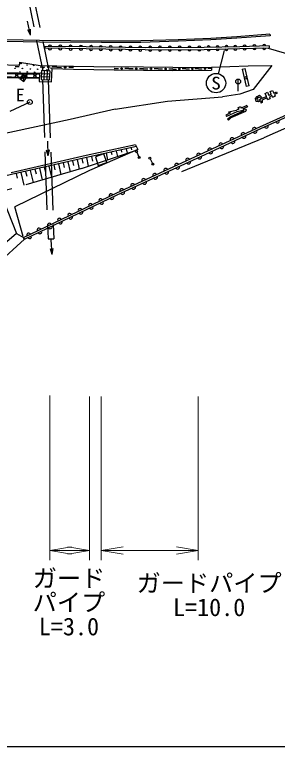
# Model space of a CAD drawing. Units: millimetres, scale not verified. Extents: x 40000 to 423008634, y 20000 to 333183309.
# Drawn here: x 436896 to 464070, y 205000 to 280782 of the extents above; entities that cross this region are included whole.
import ezdxf
from ezdxf.enums import TextEntityAlignment as Align

# ---------------------------------------------------------------- set-up
doc = ezdxf.new("R2010")
doc.units = ezdxf.units.MM
doc.header["$LTSCALE"] = 1000
doc.linetypes.add('DASHED', pattern=[7.5, 6, -1.5])
for name, color, linetype, lineweight in [('M-BGD', 7, 'Continuous', 25), ('M-BGD-EXST', 7, 'Continuous', 25), ('M-STR-HTXT', 7, 'Continuous', 13), ('M-STR-STRC', 7, 'Continuous', 25), ('M-TTL-BAND', 7, 'Continuous', 25)]:
    doc.layers.add(name, color=color, linetype=linetype, lineweight=lineweight)
doc.styles.add('ＭＳ ゴシック', font='')
doc.styles.get('ＭＳ ゴシック').set_extended_font_data('MS Gothic')

# ---------------------------------------------------------------- blocks, each defined once
blk = doc.blocks.new('open_arrow')
at = {"color": 0, "linetype": 'Continuous', "lineweight": -2}
blk.add_lwpolyline([(7.5, 1.25), (0, 0), (7.5, -1.25)], dxfattribs=at)

msp = doc.modelspace()

# ---------------------------------------------------------------- linework, layer by layer
at = {"layer": 'M-BGD', "linetype": 'DASHED'}
for p, q in [((437665, 285405), (439802, 274977)), ((438291, 285339), (440420, 274950)), ((439771, 274058), (440346, 257547)), ((440372, 274031), (440946, 257568)), ((443796, 264849), (449628, 266803)), ((443796, 264849), (436060, 262597))]:
    msp.add_line(p, q, dxfattribs=at)
at = {"layer": 'M-BGD'}
for p, q in [((438530, 278652), (438218, 280119)), ((438530, 278652), (438258, 279208)), ((438530, 278652), (438552, 279270)), ((440010, 277495), (440007, 277295)), ((463213, 277552), (463219, 277352)), ((444284, 277233), (440007, 277295)), ((450400, 277150), (444284, 277233)), ((450400, 277150), (456512, 277180)), ((456512, 277180), (460183, 277260)), ((460183, 277260), (463219, 277352)), ((437393, 275858), (437369, 275530)), ((437393, 275858), (439522, 275516)), ((437369, 275530), (425233, 275734)), ((437366, 275380), (436933, 275387)), ((439520, 275366), (440015, 275356)), ((439522, 275516), (442993, 275449)), ((441255, 275333), (440759, 275342)), ((441255, 275333), (441750, 275323)), ((442990, 275299), (442494, 275309)), ((442993, 275449), (447197, 275360)), ((447195, 275210), (447629, 275206)), ((453268, 275296), (447197, 275360)), ((448713, 275194), (448279, 275199)), ((448713, 275194), (449147, 275190)), ((450231, 275178), (449798, 275183)), ((450231, 275178), (450665, 275174)), ((451749, 275162), (451316, 275167)), ((451749, 275162), (452183, 275158)), ((453268, 275146), (452834, 275151)), ((453268, 275296), (457256, 275340)), ((453268, 275146), (453648, 275150)), ((454598, 275161), (454218, 275157)), ((454598, 275161), (454978, 275165)), ((455928, 275176), (455548, 275171)), ((455928, 275176), (456308, 275180)), ((457258, 275190), (456878, 275186)), ((457256, 275340), (461049, 275468)), ((457256, 275340), (457260, 275040)), ((460440, 275121), (460733, 275187)), ((460440, 275121), (460851, 273338)), ((461143, 273405), (460733, 275187)), ((461049, 275468), (463504, 275501)), ((463504, 275501), (461552, 273042)), ((433806, 274388), (439436, 274288)), ((433812, 274708), (439450, 274608)), ((433815, 274808), (439455, 274708)), ((439667, 274983), (439627, 274064)), ((439640, 274370), (440529, 274331)), ((439653, 274676), (440542, 274638)), ((440556, 274944), (439667, 274983)), ((439963, 274970), (439923, 274050)), ((440260, 274957), (440219, 274037)), ((440516, 274025), (440556, 274944)), ((433804, 274288), (439432, 274188)), ((439627, 274064), (440516, 274025)), ((461552, 273042), (460198, 272529)), ((461143, 273405), (460851, 273338)), ((463315, 272822), (463581, 272942)), ((463445, 272532), (463315, 272822)), ((463581, 272942), (463710, 272655)), ((452721, 271824), (458411, 272266)), ((460198, 272529), (458411, 272266)), ((462344, 268978), (470433, 272627)), ((462940, 272296), (462485, 272083)), ((462999, 272162), (462505, 271931)), ((472310, 272236), (462656, 268023)), ((462797, 272620), (463064, 272738)), ((462940, 272296), (462797, 272620)), ((463075, 271989), (462999, 272162)), ((463064, 272738), (463204, 272419)), ((463075, 271989), (463342, 272107)), ((463445, 272532), (463204, 272419)), ((463505, 272398), (463263, 272286)), ((463263, 272286), (463342, 272107)), ((463584, 272221), (463505, 272398)), ((463584, 272221), (463851, 272340)), ((463710, 272655), (463997, 272789)), ((464059, 272657), (463769, 272522)), ((463769, 272522), (463851, 272340)), ((463997, 272789), (464059, 272657)), ((438465, 271728), (436406, 270754)), ((447295, 271006), (452721, 271824)), ((460917, 271366), (460344, 271106)), ((460917, 271366), (460978, 271231)), ((462349, 272020), (462085, 271897)), ((462356, 271862), (462100, 271743)), ((462356, 271862), (462346, 271612)), ((462494, 271678), (462346, 271612)), ((462505, 271931), (462494, 271678)), ((447295, 271006), (442638, 269908)), ((459229, 270600), (458744, 270380)), ((459874, 270731), (458805, 270246)), ((459013, 270707), (459828, 270872)), ((459013, 270707), (459075, 270569)), ((459229, 270600), (459075, 270569)), ((460776, 270758), (459268, 270081)), ((460075, 270984), (459828, 270872)), ((459998, 271133), (460261, 271268)), ((459998, 271133), (460075, 270984)), ((460261, 271268), (460344, 271106)), ((460978, 271231), (460473, 271002)), ((460510, 271010), (460783, 271006)), ((460856, 270885), (460776, 270758)), ((460783, 271006), (460856, 270885)), ((442638, 269908), (435010, 268274)), ((458744, 270380), (458805, 270246)), ((458908, 269947), (459008, 269839)), ((459268, 270081), (459008, 269839)), ((456595, 266308), (462344, 268978)), ((440377, 266164), (440314, 267663)), ((454179, 264536), (462656, 268023)), ((440377, 266164), (440202, 266757)), ((440377, 266164), (440501, 266770)), ((449405, 267295), (444277, 266182)), ((449628, 266803), (444644, 264633)), ((447910, 266766), (447962, 266525)), ((448422, 266877), (448519, 266431)), ((448935, 266988), (448978, 266788)), ((449405, 267295), (449628, 266803)), ((444277, 266182), (436530, 264408)), ((444833, 266098), (444939, 265609)), ((446133, 266349), (445252, 266052)), ((445252, 266052), (445549, 265171)), ((445346, 266209), (445371, 266092)), ((445859, 266320), (445871, 266261)), ((446430, 265468), (446133, 266349)), ((446371, 266432), (446517, 265761)), ((446884, 266543), (446941, 266282)), ((447397, 266654), (447518, 266096)), ((447397, 262286), (456511, 266490)), ((447483, 262106), (456595, 266308)), ((449488, 266597), (449783, 265985)), ((441416, 265322), (441666, 264229)), ((441900, 265432), (442011, 264945)), ((442384, 265543), (442621, 264507)), ((442868, 265654), (442980, 265167)), ((443352, 265765), (443576, 264785)), ((443836, 265876), (443948, 265388)), ((444320, 265986), (444515, 265090)), ((445549, 265171), (446430, 265468)), ((450885, 265931), (451193, 265293)), ((444644, 264633), (436902, 260890)), ((438027, 264546), (438139, 264059)), ((438511, 264657), (438800, 263395)), ((438995, 264768), (439107, 264280)), ((439479, 264878), (439755, 263673)), ((439963, 264989), (440075, 264502)), ((440448, 265100), (440710, 263951)), ((440932, 265211), (441043, 264723)), ((437059, 264324), (437170, 263837)), ((437543, 264435), (437845, 263117)), ((435314, 262513), (437084, 258123)), ((437813, 257708), (447397, 262286)), ((437900, 257527), (447483, 262106)), ((437762, 257802), (436902, 260890)), ((437084, 258123), (435839, 257042)), ((437084, 258123), (437813, 257708)), ((437900, 257527), (437813, 257708)), ((437900, 257527), (434415, 254327)), ((440346, 257547), (440946, 257568)), ((440788, 255949), (440672, 257444)), ((440788, 255949), (440592, 256536)), ((440788, 255949), (440891, 256559))]:
    msp.add_line(p, q, dxfattribs=at)
for points in [[(463213, 277552), (460178, 277460), (456509, 277380), (450401, 277350), (444287, 277432), (440010, 277495)], [(439455, 274708), (439418, 273872), (440707, 273817), (440767, 275192)], [(440767, 275192), (442987, 275149), (447192, 275060), (453268, 274996), (457260, 275040)], [(456511, 266490), (462260, 269159), (470358, 272813), (474322, 274246)], [(462100, 271743), (461891, 271793), (461822, 272087), (461999, 272321), (462231, 272451), (462457, 272217), (462485, 272083)], [(462085, 271897), (462012, 271914), (461980, 272054), (462096, 272209), (462204, 272269), (462323, 272146), (462349, 272020)], [(458908, 269947), (459185, 270206), (460644, 270860)], [(460644, 270860), (460523, 270862), (459874, 270731)], [(449490, 267109), (444320, 265986), (436575, 264214), (430026, 262681), (422084, 259701), (414289, 256768), (405706, 253538), (399105, 251056)]]:
    msp.add_lwpolyline(points, dxfattribs=at)
for centre, radius in [((436938, 275216), 25), ((437536, 275711), 25), ((437692, 275210), 25), ((438188, 275570), 25), ((438529, 275151), 25), ((438871, 275515), 25), ((439267, 275131), 25), ((439812, 275259), 25), ((440387, 275349), 75), ((440387, 275349), 49.5), ((440387, 275349), 24.5), ((440640, 275258), 25), ((442122, 275316), 75), ((442122, 275316), 49.5), ((442122, 275316), 24.5), ((447954, 275202), 75), ((447954, 275202), 49.5), ((447954, 275202), 24.5), ((449472, 275186), 75), ((449472, 275186), 49.5), ((449472, 275186), 24.5), ((450990, 275170), 75), ((450990, 275170), 49.5), ((450990, 275170), 24.5), ((452509, 275154), 75), ((452509, 275154), 49.5), ((452509, 275154), 24.5), ((453933, 275153), 75), ((453933, 275153), 49.5), ((453933, 275153), 24.5), ((455263, 275168), 75), ((455263, 275168), 49.5), ((455263, 275168), 24.5), ((456593, 275183), 75), ((456593, 275183), 49.5), ((456593, 275183), 24.5), ((437436, 274835), 25), ((438193, 274858), 25), ((438957, 274820), 25), ((439555, 274738), 25), ((440251, 275064), 25), ((460796, 274235), 125), ((449488, 266597), 100), ((449783, 265985), 100), ((450885, 265931), 100), ((451193, 265293), 100)]:
    msp.add_circle(centre, radius, dxfattribs=at)
for centre, radius, start, end in [((440544, 277456), 181, 8.98751, 169.34497), ((441613, 277441), 181, 8.98859, 169.3439), ((442682, 277425), 181, 8.98824, 169.34332), ((443752, 277409), 181, 8.98751, 169.34497), ((444796, 277404), 171, 6.33676, 172.12418), ((445815, 277391), 171, 6.3375, 172.12247), ((446834, 277377), 171, 6.33447, 172.12412), ((447853, 277363), 171, 6.33676, 172.12418), ((448872, 277350), 171, 6.33676, 172.12418), ((449891, 277336), 171, 6.33481, 172.12474), ((450910, 277332), 171, 7.32379, 173.23609), ((451928, 277337), 171, 7.32226, 173.23763), ((452946, 277342), 171, 7.32379, 173.23609), ((453964, 277347), 171, 7.32226, 173.23763), ((454982, 277352), 171, 7.32306, 173.23782), ((456000, 277357), 171, 7.32226, 173.23763), ((456968, 277387), 153, 2.35303, 180.15319), ((457885, 277407), 153, 2.35112, 180.15398), ((458802, 277427), 153, 2.35319, 180.15341), ((459719, 277447), 153, 2.35036, 180.15586), ((460684, 277456), 170, 8.43989, 175.01367), ((461696, 277486), 170, 8.43989, 175.01367), ((462708, 277517), 170, 8.43916, 175.01543), ((440542, 277318), 181, 188.99012, 349.34317), ((441611, 277302), 181, 188.98931, 349.34266), ((442681, 277287), 181, 188.98931, 349.34266), ((443750, 277271), 181, 188.99047, 349.34374), ((444794, 277247), 171, 186.3545, 352.10573), ((445813, 277233), 171, 186.3545, 352.10573), ((446833, 277219), 171, 186.3545, 352.10573), ((447852, 277206), 171, 186.3545, 352.10573), ((448871, 277192), 171, 186.3545, 352.10573), ((449891, 277178), 171, 186.3545, 352.10573), ((450909, 277174), 171, 187.35595, 353.20377), ((451928, 277179), 171, 187.35521, 353.2055), ((452947, 277184), 171, 187.35632, 353.20439), ((453965, 277189), 171, 187.35595, 353.20377), ((454984, 277194), 171, 187.35595, 353.20377), ((456002, 277199), 171, 187.35595, 353.20377), ((456971, 277193), 153, 182.39029, 0.11524), ((457889, 277213), 153, 182.39143, 0.1141), ((458806, 277233), 153, 182.39143, 0.1141), ((459724, 277253), 153, 182.39083, 0.1162), ((460689, 277296), 170, 188.45322, 355.00079), ((461700, 277326), 170, 188.45589, 354.99844), ((462712, 277357), 170, 188.45516, 355.0002), ((437106, 274322), 157, 1.66214, 176.3012), ((437112, 274657), 157, 181.65504, 356.3101), ((438049, 274305), 157, 1.66214, 176.3012), ((438055, 274640), 157, 181.6519, 356.31173), ((438992, 274289), 157, 1.66214, 176.3012), ((438998, 274623), 157, 181.65346, 356.31167), ((464072, 269770), 212, 207.43349, 21.13323), ((461690, 268882), 212, 28.05408, 201.75399), ((462917, 269249), 212, 207.43349, 21.13323), ((460540, 268348), 212, 28.05496, 201.75429), ((461764, 268721), 212, 208.04502, 21.7638), ((459390, 267814), 212, 28.05532, 201.75274), ((459464, 267653), 212, 208.04573, 21.76309), ((460614, 268187), 212, 208.04502, 21.7638), ((457090, 266746), 212, 28.05496, 201.75429), ((458240, 267280), 212, 28.05408, 201.75399), ((458314, 267120), 212, 208.0463, 21.76319), ((455945, 266219), 209, 27.30816, 202.21558), ((456021, 266054), 209, 207.29615, 22.22746), ((457165, 266586), 212, 208.04502, 21.7638), ((453666, 265168), 209, 27.30816, 202.21558), ((454806, 265693), 209, 27.3078, 202.21714), ((454882, 265529), 209, 207.29579, 22.22901), ((452527, 264642), 209, 27.3078, 202.21714), ((452605, 264478), 209, 207.29491, 22.2287), ((453743, 265003), 209, 207.2965, 22.2283), ((450249, 263591), 209, 27.30816, 202.21558), ((451388, 264117), 209, 27.30816, 202.21558), ((451466, 263953), 209, 207.29579, 22.22901), ((449110, 263066), 209, 27.30904, 202.21589), ((449188, 262902), 209, 207.29491, 22.2287), ((450327, 263427), 209, 207.29615, 22.22746), ((446863, 262035), 197, 24.57796, 206.49537), ((447970, 262540), 209, 27.30816, 202.21558), ((448049, 262377), 209, 207.29579, 22.22901), ((445798, 261526), 197, 24.57857, 206.49406), ((446952, 261848), 197, 204.57796, 26.49537), ((443669, 260509), 197, 24.5783, 206.49375), ((444733, 261017), 197, 24.57865, 206.49468), ((444822, 260831), 197, 204.57732, 26.49531), ((445887, 261340), 197, 204.5799, 26.49342), ((442604, 260000), 197, 24.5799, 206.49342), ((443758, 260322), 197, 204.5799, 26.49342), ((440474, 258982), 197, 24.57921, 206.49412), ((441539, 259491), 197, 24.57865, 206.49468), ((441628, 259305), 197, 204.57921, 26.49412), ((442693, 259813), 197, 204.57899, 26.49306), ((439409, 258474), 197, 24.57865, 206.49468), ((440563, 258796), 197, 204.5799, 26.49342), ((438344, 257965), 197, 24.5799, 206.49342), ((438434, 257778), 197, 204.57921, 26.49412), ((439498, 258287), 197, 204.57865, 26.49468)]:
    msp.add_arc(centre, radius, start, end, dxfattribs=at)
at = {"layer": 'M-BGD-EXST'}
for p, q in [((457983, 274658), (458616, 277057)), ((469086, 275522), (463146, 277283)), ((437728, 274473), (437815, 273950)), ((437510, 274168), (438033, 274255)), ((460016, 272858), (460016, 274108))]:
    msp.add_line(p, q, dxfattribs=at)
msp.add_lwpolyline([(437422, 274153), (437829, 273862), (438120, 274269), (437713, 274560)], close=True, dxfattribs=at)
for centre, radius in [((457728, 273691), 1000), ((460016, 273858), 250), ((438465, 271728), 250)]:
    msp.add_circle(centre, radius, dxfattribs=at)
at = {"layer": 'M-STR-HTXT'}
for p, q in [((440523, 241332), (440523, 224273)), ((444633, 241246), (444633, 224273)), ((445858, 241243), (445858, 224273)), ((455883, 241217), (455883, 224273)), ((440523, 225273), (444633, 225273)), ((445858, 225273), (455883, 225273))]:
    msp.add_line(p, q, dxfattribs=at)
at = {"layer": 'M-STR-STRC'}
msp.add_line((463306, 278752), (463318, 278602), dxfattribs=at)
for points in [[(463318, 278602), (459894, 278336), (457197, 278161), (453817, 278023), (449961, 277910), (445867, 277888), (439479, 277945), (434337, 278042), (427611, 278152), (421151, 278258), (413416, 278400), (405009, 278587)], [(463306, 278752), (459883, 278485), (457189, 278311), (453812, 278173), (449958, 278060), (445868, 278038), (439481, 278095), (434339, 278192), (427614, 278302), (421154, 278408), (413419, 278550), (405013, 278737)]]:
    msp.add_lwpolyline(points, dxfattribs=at)
at = {"layer": 'M-TTL-BAND'}
msp.add_line((40000, 205000), (579000, 205000), dxfattribs=at)

# ---------------------------------------------------------------- block references
at = {"layer": 'M-STR-HTXT', "xscale": 300, "yscale": 300}
for p in [(440523, 225273), (445858, 225273)]:
    msp.add_blockref('open_arrow', p, dxfattribs=at)
at = {"layer": 'M-STR-HTXT', "xscale": 300, "yscale": 300, "rotation": 180}
for p in [(444633, 225273), (455883, 225273)]:
    msp.add_blockref('open_arrow', p, dxfattribs=at)

# ---------------------------------------------------------------- texts
at = {"layer": 'M-BGD-EXST', "style": 'ＭＳ ゴシック', "width": 1.1}
msp.add_text('S', height=1320, dxfattribs=at).set_placement((457728, 273691), align=Align.MIDDLE_CENTER)
at = {"layer": 'M-BGD-EXST', "style": 'ＭＳ ゴシック'}
msp.add_text('E', height=1320, dxfattribs=at).set_placement((437482, 272455), align=Align.MIDDLE_CENTER)
at = {"layer": 'M-STR-HTXT', "style": 'ＭＳ ゴシック'}
for s, p in [('ガード', (442512, 220946)), ('ガードパイプ', (457010, 220440)), ('パイプ', (442512, 218446)), ('L=10.0', (457010, 217940)), ('L=3.0', (442512, 215946))]:
    msp.add_text(s, height=1833, dxfattribs=at).set_placement(p, align=Align.BOTTOM_CENTER)

doc.saveas('drawing.dxf')
